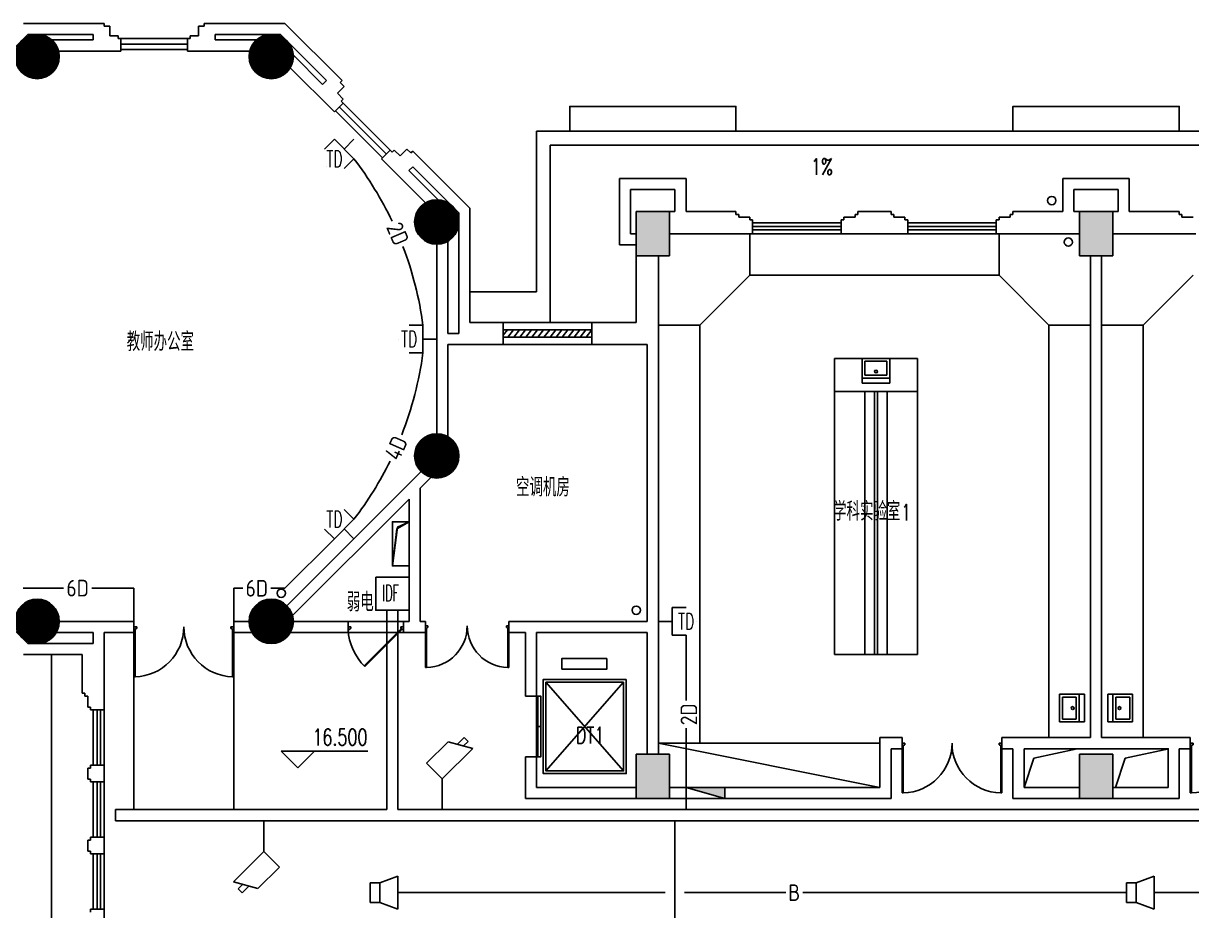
# Model space of a CAD drawing. Extents: x 190999 to 834799, y -200814 to 215286.
# Drawn here: x 328351 to 349437, y -54269 to -38244 of the extents above; entities that cross this region are included whole.
import ezdxf
from ezdxf.enums import TextEntityAlignment as Align

# ---------------------------------------------------------------- set-up
doc = ezdxf.new("R2010")
doc.units = 0
doc.header["$LTSCALE"] = 1000
doc.header["$MEASUREMENT"] = 0
for name, color, linetype in [('00-EQUIP', 3, 'Continuous'), ('00-SIG_TEXT', 7, 'Continuous'), ('00-WIRE-4', 6, 'Continuous'), ('A-墙线', 2, 'Continuous'), ('A-外包装修', 250, 'Continuous'), ('A-外窗', 145, 'Continuous'), ('A-家具', 250, 'Continuous'), ('A-门', 167, 'Continuous'), ('COLUMN', 2, 'Continuous'), ('DIM_ELEV', 3, 'Continuous'), ('EQUIP_消火栓', 6, 'Continuous'), ('PUB_HATCH', 250, 'Continuous'), ('PUB_TEXT', 7, 'Continuous'), ('STAIR', 5, 'Continuous'), ('WALL', 4, 'Continuous'), ('WINDOW', 7, 'Continuous'), ('屋面排水', 7, 'Continuous'), ('房间名称', 7, 'Continuous'), ('桥架', 1, 'Continuous'), ('洞口线', 177, 'Continuous'), ('电井开洞', 6, 'Continuous'), ('雨水管', 3, 'Continuous'), ('雨水管口', 1, 'Continuous')]:
    doc.layers.add(name, color=color, linetype=linetype)
doc.styles.add('-GBCBIGGBENOR', font='GBENOR.shx', dxfattribs={"bigfont": 'GBCBIG.shx'})
doc.styles.add('_COMPLEX', font='COMPLEX.shx', dxfattribs={"width": 0.5})
doc.styles.add('_TCH_DIM', font='SIMPLEX', dxfattribs={"bigfont": 'GBCBIG'})
doc.styles.get("Standard").update_dxf_attribs({"font": 'simhei.ttf'})
doc.styles.add('zz-1', font='arial.ttf', dxfattribs={"width": 0.8})

# ---------------------------------------------------------------- blocks, each defined once
blk = doc.blocks.new('m1800')
at = {"layer": 'A-墙线'}
for p, q in [((-900, -100), (-900, 100)), ((900, -100), (900, 100))]:
    blk.add_line(p, q, dxfattribs=at)
at = {"layer": 'A-门'}
for p, q in [((-900, 900), (-900, 0)), ((-900, 900), (-880, 900)), ((-880, 900), (-880, 50)), ((880, 900), (880, 50)), ((900, 900), (880, 900)), ((900, 900), (900, 0)), ((-900, 50), (-870, 50)), ((-900, 0), (-850, 0)), ((-870, 50), (-870, 30)), ((-870, 30), (-850, 30)), ((-850, 30), (-850, 0)), ((850, 30), (850, 0)), ((870, 30), (850, 30)), ((900, 0), (850, 0)), ((870, 50), (870, 30)), ((900, 50), (870, 50))]:
    blk.add_line(p, q, dxfattribs=at)
for centre, start, end in [((-900, 0), 0, 88.7267), ((900, 0), 91.2733, 180)]:
    blk.add_arc(centre, 900, start, end, dxfattribs=at)
blk = doc.blocks.new('$TwtSys$00000434')
for p, q in [((-0.5, 0.5), (-0.5, -0.5)), ((-0.5, -0.5), (0.5, 0.5)), ((0.5, 0.5), (-0.5, 0.5)), ((0.5, -0.5), (0.5, 0.5)), ((-0.5, -0.5), (0.5, -0.5))]:
    blk.add_line(p, q)
blk.add_solid([(0.5, -0.5), (0.5, 0.5), (-0.5, -0.5)])
blk = doc.blocks.new('bfm01')
at = {"layer": 'A-墙线'}
for p, q in [((-200, 0), (0, 0)), ((-200, -1000), (0, -1000))]:
    blk.add_line(p, q, dxfattribs=at)
at = {"layer": 'A-门'}
for p, q in [((-200, -1000), (-200, 0)), ((-100, 0), (-100, -50)), ((-70, -50), (-100, -50)), ((-50, -30), (-70, -30)), ((-70, -30), (-70, -50)), ((-64, -44), (-50, -30)), ((-64, -44), (603, -711)), ((-50, 0), (-50, -30)), ((-50, -30), (617, -697)), ((0, 0), (0, -1000)), ((-70, -950), (-100, -950)), ((-100, -1000), (-100, -950)), ((-50, -1000), (-100, -1000)), ((-70, -970), (-70, -950)), ((-50, -970), (-70, -970)), ((-50, -1000), (-50, -970))]:
    blk.add_line(p, q, dxfattribs=at)
blk.add_arc((-100, 0), 1000, 272.866, 315.8103, dxfattribs=at)
blk = doc.blocks.new('$WINLIB2D$00000039')
at = {"color": 0}
for p, q in [((0.5, 0.5), (-0.5, 0.5)), ((-0.5, 0.167), (0.5, 0.167)), ((-0.384, -0.167), (-0.448, 0.167)), ((-0.316, -0.167), (-0.38, 0.167)), ((-0.248, -0.167), (-0.312, 0.167)), ((-0.18, -0.167), (-0.244, 0.167)), ((-0.112, -0.167), (-0.176, 0.167)), ((-0.044, -0.167), (-0.108, 0.167)), ((0.024, -0.167), (-0.04, 0.167)), ((0.092, -0.167), (0.028, 0.167)), ((0.16, -0.167), (0.096, 0.167)), ((0.228, -0.167), (0.164, 0.167)), ((0.296, -0.167), (0.232, 0.167)), ((0.364, -0.167), (0.3, 0.167)), ((0.432, -0.167), (0.368, 0.167)), ((0.5, -0.167), (0.436, 0.167)), ((-0.452, -0.167), (-0.5, 0.084)), ((-0.5, -0.167), (0.5, -0.167)), ((0.5, -0.5), (-0.5, -0.5))]:
    blk.add_line(p, q, dxfattribs=at)
blk = doc.blocks.new('_YZH')
blk.add_circle((0, 0), 0.5)
at = {"layer": 'PUB_HATCH', "const_width": 0.5}
blk.add_lwpolyline([(-0.25, 0, 1), (0.25, 0, 1)], format="xyb", close=True, dxfattribs=at)
blk = doc.blocks.new('$plan$00001609')
at = {"linetype": 'Continuous'}
for p, q in [((0, -251), (0, 251)), ((0, 251), (450, 251)), ((93, -251), (93, 251)), ((450, 251), (450, -251)), ((146, -199), (146, 199)), ((146, 199), (397, 199)), ((397, 199), (397, -199)), ((146, -199), (397, -199)), ((0, -251), (450, -251))]:
    blk.add_line(p, q, dxfattribs=at)
blk.add_line((238, 2), (238, 0))
blk.add_arc((212, 0), 26, 4.716, 0, dxfattribs=at)
at = {"style": 'zz-1'}
for tag in ['YSIZE', 'XSIZE']:
    blk.add_attdef(tag, (0, 0), '', height=0.5, dxfattribs=at)
blk = doc.blocks.new('_LINKPT1')
at = {"color": 0}
blk.add_line((0, 0), (0, 0), dxfattribs=at)
blk = doc.blocks.new('IO37IMB6')
for p, q in [((-0.5, 0.499), (-0.5, 0.999)), ((0.5, 0.999), (0.5, 0.499)), ((0.5, 0.499), (-0.5, 0.499)), ((0, 0.5), (0, 0))]:
    blk.add_line(p, q)
at = {"xscale": 0.002, "yscale": 0.002, "zscale": 0.002}
for p in [(0, 1.384), (-0.5, 0.499), (0.5, 0.499), (0, 0)]:
    blk.add_blockref('_LINKPT1', p, dxfattribs=at)
at = {"style": '_COMPLEX', "width": 0.6, "flags": 8}
blk.add_attdef('$TEXT$', text='', height=0.6, dxfattribs=at).set_placement((0, 1), align=Align.MIDDLE_CENTER)
at = {"flags": 9}
blk.add_attdef('A', (0, 0), '', height=0.00002, dxfattribs=at)
blk = doc.blocks.new('_I71UQN')
for p, q in [((-0.837, 0.1), (-0.609, 0.1)), ((-0.837, -0.1), (-0.837, 0.1)), ((-0.78, 0.4), (-0.323, -0.4)), ((0.78, 0.4), (-0.78, 0.4)), ((0.78, 0.4), (0.78, -0.4)), ((-0.837, -0.1), (-0.494, -0.1)), ((0.78, -0.4), (-0.323, -0.4))]:
    blk.add_line(p, q)
at = {"xscale": 0.002, "yscale": 0.002, "zscale": 0.002}
for p in [(0, 0.4), (0.78, 0), (0, -0.4)]:
    blk.add_blockref('_LINKPT1', p, dxfattribs=at)
at = {"flags": 9}
blk.add_attdef('A', (0, 0), '', height=0.00002, dxfattribs=at)
blk = doc.blocks.new('OS28WV87')
for p, q in [((0.35, 0.35), (1, 0.6)), ((1, 0.6), (1, -0.6)), ((0, 0.35), (0, -0.35)), ((0, 0.35), (0.35, 0.35)), ((0.35, 0.35), (0.35, -0.35)), ((0.35, -0.35), (0, -0.35)), ((1, -0.6), (0.35, -0.35))]:
    blk.add_line(p, q)
at = {"xscale": 0.002, "yscale": 0.002, "zscale": 0.002}
for p in [(0, 0), (0.175, 0.35), (1, 0), (0.175, -0.35)]:
    blk.add_blockref('_LINKPT1', p, dxfattribs=at)
at = {"flags": 9}
blk.add_attdef('A', (0, 0), '', height=0.00002, dxfattribs=at)
blk = doc.blocks.new('A$C6FA94C0C')
at = {"layer": '00-EQUIP', "color": 1}
for p, q in [((80, 672), (0, 0)), ((300, 800), (80, 672))]:
    blk.add_line(p, q, dxfattribs=at)
blk.add_lwpolyline([(0, 0), (300, 0), (300, 800), (0, 800)], close=True, dxfattribs=at)

msp = doc.modelspace()

# ---------------------------------------------------------------- hatches: boundary and pattern name
at = {"layer": 'PUB_HATCH'}
for points in [[(340011.6, -42444.4), (340011.6, -41644.4), (339411.6, -41644.4), (339411.6, -42444.4)], [(348011.6, -42444.4), (348011.6, -41644.4), (347411.6, -41644.4), (347411.6, -42444.4)], [(340011.6, -52244.4), (340011.6, -51444.4), (339411.6, -51444.4), (339411.6, -52244.4)], [(348011.6, -52244.4), (348011.6, -51444.4), (347411.6, -51444.4), (347411.6, -52244.4)]]:
    msp.add_hatch(color=256, dxfattribs=at).paths.add_polyline_path(points)

# ---------------------------------------------------------------- linework, layer by layer
at = {"layer": '00-EQUIP'}
msp.add_lwpolyline([(334711.6, -48244.4), (335311.6, -48244.4), (335311.6, -48844.4), (334711.6, -48844.4)], close=True, dxfattribs=at)
at = {"layer": '00-WIRE-4'}
for p, q in [((333070.9, -48447.1), (333964.7, -47553.4)), ((328349.5, -48444.4), (329076.1, -48444.4)), ((329585.3, -48444.4), (330347.2, -48444.4)), ((330347.2, -52444.4), (330347.2, -48444.4)), ((332147.2, -52444.4), (332147.2, -48447.1)), ((332309.6, -48447.1), (332147.2, -48447.1)), ((333070.9, -48447.1), (332818.8, -48447.1)), ((340311.1, -49294.4), (340311.1, -50473.5)), ((340311.1, -50974.1), (340311.1, -52444.4)), ((335912.1, -51890.5), (335912.1, -52444.4)), ((332692.6, -53198.3), (332692.6, -52644.4)), ((340111.1, -57098.8), (340111.1, -52644.4)), ((339936.1, -53944.4), (335111.6, -53944.4)), ((342111.6, -53944.4), (340286.1, -53944.4)), ((348261.6, -53944.4), (342416.6, -53944.4)), ((358012.6, -53944.4), (348761.6, -53944.4))]:
    msp.add_line(p, q, dxfattribs=at)
for centre, start, end in [((329283.2, -44538.2), 25.43336, 37.38081), ((329283.2, -44538.2), 7.64205, 20.90923), ((329283.2, -43353), 338.50735, 352.35795), ((329283.2, -43353), 322.61919, 333.81483)]:
    msp.add_arc(centre, 6336.4, start, end, dxfattribs=at)
at = {"layer": 'A-墙线'}
for p, q in [((328350.8, -38244.4), (329811.8, -38244.4)), ((329811.8, -38244.4), (329811.8, -38294.4)), ((329811.8, -38294.4), (329911.8, -38294.4)), ((329911.8, -38294.4), (329911.8, -38469.4)), ((331611.8, -38294.4), (331511.8, -38294.4)), ((331511.8, -38294.4), (331511.8, -38469.4)), ((333072.9, -38244.4), (331611.8, -38244.4)), ((331611.8, -38244.4), (331611.8, -38294.4)), ((333072.9, -38244.4), (334106, -39277.5)), ((328433.7, -38444.4), (327600.6, -39277.5)), ((328433.7, -38444.4), (329611.8, -38444.4)), ((328863.9, -38544.4), (329611.8, -38544.4)), ((329611.8, -38444.4), (329611.8, -38544.4)), ((329911.8, -38469.4), (330061.8, -38469.4)), ((330061.8, -38469.4), (330061.8, -38519.4)), ((330061.8, -38519.4), (330111.8, -38519.4)), ((330111.8, -38519.4), (330111.8, -38744.4)), ((331361.8, -38519.4), (331311.8, -38519.4)), ((331311.8, -38519.4), (331311.8, -38744.4)), ((331511.8, -38469.4), (331361.8, -38469.4)), ((331361.8, -38469.4), (331361.8, -38519.4)), ((332990, -38444.4), (331811.8, -38444.4)), ((331811.8, -38444.4), (331811.8, -38544.4)), ((332559.8, -38544.4), (331811.8, -38544.4)), ((332990, -38444.4), (333823.1, -39277.5)), ((328986.7, -38744.4), (330111.8, -38744.4)), ((332437, -38744.4), (331311.8, -38744.4)), ((333223.6, -38819.4), (333752.4, -39348.2)), ((333168.9, -39047.6), (333964.5, -39843.2)), ((333823.1, -39277.5), (333752.4, -39348.2)), ((334141.3, -39383.6), (334017.6, -39507.3)), ((334106, -39277.5), (334070.6, -39312.9)), ((334070.6, -39312.9), (334141.3, -39383.6)), ((334017.6, -39507.3), (334123.6, -39613.4)), ((334123.6, -39613.4), (334088.3, -39648.7)), ((334123.6, -39684.1), (333964.5, -39843.2)), ((334088.3, -39648.7), (334123.6, -39684.1)), ((334972.2, -40532.6), (334813.1, -40691.7)), ((335608.7, -41487.3), (334813.1, -40691.7)), ((335007.5, -40568), (334972.2, -40532.6)), ((335042.9, -40532.6), (335007.5, -40568)), ((335148.9, -40638.7), (335042.9, -40532.6)), ((335272.7, -40514.9), (335148.9, -40638.7)), ((335343.4, -40585.7), (335272.7, -40514.9)), ((335378.8, -40550.3), (335343.4, -40585.7)), ((336411.8, -41583.4), (335378.8, -40550.3)), ((335378.8, -40833.1), (335308, -40903.9)), ((335836.9, -41432.7), (335308, -40903.9)), ((336211.8, -41666.2), (335378.8, -40833.1)), ((340311.6, -41044.4), (339111.6, -41044.4)), ((339111.6, -42244.4), (339111.6, -41044.4)), ((340311.6, -41644.4), (340311.6, -41044.4)), ((347111.6, -41044.4), (348311.6, -41044.4)), ((347111.6, -41644.4), (347111.6, -41044.4)), ((348311.6, -41644.4), (348311.6, -41044.4)), ((340111.6, -41244.4), (339311.6, -41244.4)), ((339311.6, -42044.4), (339311.6, -41244.4)), ((340111.6, -41644.4), (340111.6, -41244.4)), ((347311.6, -41244.4), (348111.6, -41244.4)), ((347311.6, -41644.4), (347311.6, -41244.4)), ((348111.6, -41644.4), (348111.6, -41244.4)), ((336211.8, -41666.2), (336211.8, -43844.4)), ((336411.8, -41583.4), (336411.8, -43644.4)), ((340011.6, -41644.4), (340111.6, -41644.4)), ((340311.6, -41644.4), (341211.6, -41644.4)), ((341211.6, -41644.4), (341211.6, -41694.4)), ((341211.6, -41694.4), (341261.6, -41694.4)), ((341261.6, -41694.4), (341261.6, -41744.4)), ((341261.6, -41744.4), (341461.6, -41744.4)), ((341461.6, -41744.4), (341461.6, -41794.4)), ((343161.6, -41744.4), (343161.6, -41794.4)), ((343361.6, -41744.4), (343161.6, -41744.4)), ((343361.6, -41694.4), (343361.6, -41744.4)), ((343411.6, -41694.4), (343361.6, -41694.4)), ((343411.6, -41644.4), (344011.6, -41644.4)), ((343411.6, -41644.4), (343411.6, -41694.4)), ((344011.6, -41644.4), (344011.6, -41694.4)), ((344011.6, -41694.4), (344061.6, -41694.4)), ((344061.6, -41694.4), (344061.6, -41744.4)), ((344061.6, -41744.4), (344261.6, -41744.4)), ((344261.6, -41744.4), (344261.6, -41794.4)), ((345961.6, -41744.4), (345961.6, -41794.4)), ((346161.6, -41744.4), (345961.6, -41744.4)), ((346161.6, -41694.4), (346161.6, -41744.4)), ((346211.6, -41694.4), (346161.6, -41694.4)), ((346211.6, -41644.4), (347111.6, -41644.4)), ((346211.6, -41644.4), (346211.6, -41694.4)), ((347311.6, -41644.4), (347411.6, -41644.4)), ((348111.6, -41644.4), (348011.6, -41644.4)), ((349211.6, -41644.4), (348311.6, -41644.4)), ((349211.6, -41644.4), (349211.6, -41694.4)), ((349211.6, -41694.4), (349261.6, -41694.4)), ((349261.6, -41694.4), (349261.6, -41744.4)), ((349261.6, -41744.4), (349461.6, -41744.4)), ((341461.6, -41794.4), (341511.6, -41794.4)), ((341511.6, -41794.4), (341511.6, -42044.4)), ((343161.6, -41794.4), (343111.6, -41794.4)), ((343111.6, -41794.4), (343111.6, -42044.4)), ((344261.6, -41794.4), (344311.6, -41794.4)), ((344311.6, -41794.4), (344311.6, -42044.4)), ((345961.6, -41794.4), (345911.6, -41794.4)), ((345911.6, -41794.4), (345911.6, -42044.4)), ((339411.6, -42044.4), (339311.6, -42044.4)), ((340011.6, -42044.4), (341511.6, -42044.4)), ((343111.6, -42044.4), (344311.6, -42044.4)), ((345911.6, -42044.4), (347411.6, -42044.4)), ((349511.6, -42044.4), (348011.6, -42044.4)), ((335811.8, -42231.9), (335811.8, -45656.9)), ((336011.8, -42178.3), (336011.8, -43844.4)), ((339411.6, -42244.4), (339111.6, -42244.4)), ((339411.6, -43644.4), (339411.6, -42444.4)), ((339811.6, -51444.4), (339811.6, -42444.4)), ((347611.6, -51144.4), (347611.6, -42444.4)), ((347811.6, -51144.4), (347811.6, -42444.4)), ((336011.8, -43844.4), (336211.8, -43844.4)), ((336011.8, -43844.4), (336211.8, -43844.4)), ((336011.8, -44044.4), (336011.8, -45710.5)), ((339611.6, -49044.4), (339611.6, -44044.4)), ((333107, -48761.5), (335529.4, -46339.2)), ((335511.6, -46639.7), (335711.6, -46439.7)), ((335511.6, -46639.7), (335511.6, -49044.4)), ((333210.6, -48940.8), (335311.6, -46839.7)), ((335311.6, -46839.7), (335311.6, -49044.4)), ((328433.7, -49444.4), (327600.6, -48611.3)), ((330347.2, -49044.4), (328999.1, -49044.4)), ((330347.2, -49044.4), (330347.2, -49244.4)), ((332147.2, -49044.4), (332424.2, -49044.4)), ((333224.2, -49044.4), (334211.6, -49044.4)), ((334211.6, -49044.4), (334211.6, -49244.4)), ((335211.6, -49044.4), (335311.6, -49044.4)), ((335211.6, -49044.4), (335211.6, -49244.4)), ((335511.6, -49044.4), (335611.6, -49044.4)), ((335611.6, -49044.4), (335611.6, -49244.4)), ((337111.6, -49044.4), (339611.6, -49044.4)), ((329611.6, -49244.4), (328945.8, -49244.4)), ((329611.6, -49244.4), (329611.6, -49444.4)), ((329811.6, -49244.4), (329811.6, -50644.4)), ((329811.6, -49244.4), (330347.2, -49244.4)), ((332147.2, -49244.4), (332477.8, -49244.4)), ((333170.6, -49244.4), (334211.6, -49244.4)), ((335211.6, -49244.4), (335611.6, -49244.4)), ((337111.6, -49244.4), (337411.6, -49244.4)), ((337411.6, -49244.4), (337411.6, -50394.4)), ((337611.6, -49244.4), (339611.6, -49244.4)), ((337611.6, -49244.4), (337611.6, -50394.4)), ((339611.6, -51444.4), (339611.6, -49244.4)), ((328433.7, -49444.4), (329611.6, -49444.4)), ((328350.8, -49644.4), (329411.6, -49644.4)), ((329411.6, -49644.4), (329411.6, -50344.4)), ((329411.6, -50344.4), (329461.6, -50344.4)), ((329461.6, -50344.4), (329461.6, -50394.4)), ((329461.6, -50394.4), (329511.6, -50394.4)), ((329511.6, -50394.4), (329511.6, -50594.4)), ((337611.6, -50394.4), (337411.6, -50394.4)), ((329511.6, -50594.4), (329561.6, -50594.4)), ((329561.6, -50594.4), (329561.6, -50644.4)), ((329561.6, -50644.4), (329811.6, -50644.4)), ((344211.6, -51144.4), (343811.6, -51144.4)), ((343811.6, -51144.4), (343811.6, -52044.4)), ((347611.6, -51144.4), (346011.6, -51144.4)), ((347811.6, -51144.4), (349411.6, -51144.4)), ((344211.6, -51344.4), (344011.6, -51344.4)), ((344011.6, -51344.4), (344011.6, -52244.4)), ((346211.6, -51344.4), (346011.6, -51344.4)), ((346211.6, -51344.4), (346211.6, -52244.4)), ((346411.6, -51344.4), (349011.6, -51344.4)), ((346411.6, -51344.4), (346411.6, -52044.4)), ((349011.6, -51344.4), (349011.6, -52044.4)), ((349211.6, -51344.4), (349411.6, -51344.4)), ((349211.6, -51344.4), (349211.6, -52244.4)), ((329561.6, -51694.4), (329561.6, -51644.4)), ((329561.6, -51644.4), (329811.6, -51644.4)), ((329811.6, -51944.4), (329811.6, -51644.4)), ((337611.6, -51494.4), (337411.6, -51494.4)), ((337411.6, -51494.4), (337411.6, -52244.4)), ((337611.6, -51494.4), (337611.6, -52044.4)), ((329511.6, -51894.4), (329511.6, -51694.4)), ((329511.6, -51694.4), (329561.6, -51694.4)), ((329511.6, -51894.4), (329561.6, -51894.4)), ((329561.6, -51894.4), (329561.6, -51944.4)), ((329561.6, -51944.4), (329811.6, -51944.4)), ((337611.6, -52044.4), (339411.6, -52044.4)), ((340011.6, -52044.4), (343811.6, -52044.4)), ((347411.6, -52044.4), (346411.6, -52044.4)), ((348011.6, -52044.4), (349011.6, -52044.4)), ((337411.6, -52244.4), (339411.6, -52244.4)), ((340011.6, -52244.4), (344011.6, -52244.4)), ((347411.6, -52244.4), (346211.6, -52244.4)), ((348011.6, -52244.4), (349211.6, -52244.4)), ((329511.6, -53194.4), (329511.6, -52994.4)), ((329511.6, -52994.4), (329561.6, -52994.4)), ((329561.6, -52994.4), (329561.6, -52944.4)), ((329561.6, -52944.4), (329811.6, -52944.4)), ((329811.6, -53244.4), (329811.6, -52944.4)), ((329511.6, -53194.4), (329561.6, -53194.4)), ((329561.6, -53194.4), (329561.6, -53244.4)), ((329561.6, -53244.4), (329811.6, -53244.4)), ((329561.6, -54294.4), (329561.6, -54244.4)), ((329561.6, -54244.4), (329811.6, -54244.4)), ((329811.6, -54244.4), (329811.6, -55644.4))]:
    msp.add_line(p, q, dxfattribs=at)
at = {"layer": 'A-外包装修'}
for p, q in [((337611.6, -43094.4), (337611.6, -40194.2)), ((337611.6, -40194.2), (403711.6, -40194.2)), ((337861.6, -43644.4), (337861.6, -40444.2)), ((337861.6, -40444.2), (403711.6, -40444.2)), ((336412.8, -43094.4), (337611.6, -43094.4)), ((328861.6, -49644.4), (328861.6, -64794.4))]:
    msp.add_line(p, q, dxfattribs=at)
for points in [[(341212, -40194.2), (341212, -39744.1), (338211.3, -39744.1), (338211.3, -40194.2)], [(349212, -40194.2), (349212, -39744.1), (346211.3, -39744.1), (346211.3, -40194.2)]]:
    msp.add_lwpolyline(points, dxfattribs=at)
at = {"layer": 'A-外窗'}
for p, q in [((331311.8, -38519.4), (330111.8, -38519.4)), ((331311.8, -38619.4), (330111.8, -38619.4)), ((331311.8, -38719.4), (330111.8, -38719.4)), ((334830.7, -40674), (333982.2, -39825.5)), ((334901.5, -40603.3), (334052.9, -39754.8)), ((334972.2, -40532.6), (334123.6, -39684.1)), ((341511.6, -41844.4), (343111.6, -41844.4)), ((341511.6, -41914.4), (343111.6, -41914.4)), ((345911.6, -41844.4), (344311.6, -41844.4)), ((345911.6, -41914.4), (344311.6, -41914.4)), ((341511.6, -41974.4), (343111.6, -41974.4)), ((341511.6, -42044.4), (343111.6, -42044.4)), ((345911.6, -41974.4), (344311.6, -41974.4)), ((345911.6, -42044.4), (344311.6, -42044.4)), ((329611.6, -51644.4), (329611.6, -50644.4)), ((329681.6, -51644.4), (329681.6, -50644.4)), ((329741.6, -51644.4), (329741.6, -50644.4)), ((329811.6, -51644.4), (329811.6, -50644.4)), ((329611.6, -52944.4), (329611.6, -51944.4)), ((329681.6, -52944.4), (329681.6, -51944.4)), ((329741.6, -52944.4), (329741.6, -51944.4)), ((329811.6, -52944.4), (329811.6, -51944.4)), ((329611.6, -54244.4), (329611.6, -53244.4)), ((329681.6, -54244.4), (329681.6, -53244.4)), ((329741.6, -54244.4), (329741.6, -53244.4)), ((329811.6, -54244.4), (329811.6, -53244.4))]:
    msp.add_line(p, q, dxfattribs=at)
at = {"layer": 'A-家具'}
for p, q in [((341461.6, -42794.4), (341461.6, -42044.4)), ((345961.6, -42794.4), (345961.6, -42044.4)), ((341461.6, -42794.4), (340561.6, -43694.4)), ((345961.6, -42794.4), (341461.6, -42794.4)), ((345961.6, -42794.4), (346861.6, -43694.4)), ((349461.6, -42794.4), (348561.6, -43694.4)), ((340561.6, -43694.4), (339811.6, -43694.4)), ((340561.6, -51244.4), (340561.6, -43694.4)), ((346861.6, -51144.4), (346861.6, -43694.4)), ((346861.6, -43694.4), (347611.6, -43694.4)), ((348561.6, -43694.4), (347811.6, -43694.4)), ((348561.6, -51144.4), (348561.6, -43694.4)), ((342989.3, -49644.4), (342989.3, -44294.4)), ((342989.3, -44294.4), (344489.3, -44294.4)), ((344489.3, -49644.4), (344489.3, -44294.4)), ((342989.3, -44894.4), (344489.3, -44894.4)), ((343539.3, -49644.4), (343539.3, -44894.4)), ((343714.3, -49644.4), (343714.3, -44894.4)), ((343764.3, -49644.4), (343764.3, -44894.4)), ((343939.3, -49644.4), (343939.3, -44894.4)), ((344489.3, -49644.4), (342989.3, -49644.4)), ((343811.6, -51244.4), (339811.6, -51244.4)), ((343811.6, -52044.4), (339811.6, -51244.4))]:
    msp.add_line(p, q, dxfattribs=at)
at = {"layer": 'A-门'}
msp.add_line((337611.6, -50394.4), (337611.6, -51494.4), dxfattribs=at)
for points in [[(337634.1, -50944.4), (337634.1, -50394.4), (337689.3, -50394.4), (337689.3, -50944.4)], [(337634.1, -50944.4), (337634.1, -51494.4), (337689.3, -51494.4), (337689.3, -50944.4)]]:
    msp.add_lwpolyline(points, close=True, dxfattribs=at)
at = {"layer": 'COLUMN'}
for p, q in [((340011.6, -41644.4), (339411.6, -41644.4)), ((339411.6, -41644.4), (339411.6, -42444.4)), ((340011.6, -42444.4), (340011.6, -41644.4)), ((348011.6, -41644.4), (347411.6, -41644.4)), ((347411.6, -41644.4), (347411.6, -42444.4)), ((348011.6, -42444.4), (348011.6, -41644.4)), ((339411.6, -42444.4), (340011.6, -42444.4)), ((347411.6, -42444.4), (348011.6, -42444.4)), ((340011.6, -51444.4), (339411.6, -51444.4)), ((339411.6, -51444.4), (339411.6, -52244.4)), ((340011.6, -52244.4), (340011.6, -51444.4)), ((348011.6, -51444.4), (347411.6, -51444.4)), ((347411.6, -51444.4), (347411.6, -52244.4)), ((348011.6, -52244.4), (348011.6, -51444.4)), ((339411.6, -52244.4), (340011.6, -52244.4)), ((347411.6, -52244.4), (348011.6, -52244.4))]:
    msp.add_line(p, q, dxfattribs=at)
at = {"layer": 'DIM_ELEV'}
for p, q in [((333304.9, -51689.1), (333004.9, -51389.1)), ((333004.9, -51389.1), (334569.9, -51389.1)), ((333304.9, -51689.1), (333604.9, -51389.1))]:
    msp.add_line(p, q, dxfattribs=at)
at = {"layer": 'STAIR'}
for p, q in [((339182.7, -50144.4), (337782.7, -51744.4)), ((337782.7, -50144.4), (339182.7, -51744.4))]:
    msp.add_line(p, q, dxfattribs=at)
for points in [[(338069.4, -49909.5), (338878.8, -49909.5), (338878.8, -49716.4), (338069.4, -49716.4)], [(339232.7, -50094.4), (337732.7, -50094.4), (337732.7, -51794.4), (339232.7, -51794.4)], [(339182.7, -50144.4), (337782.7, -50144.4), (337782.7, -51744.4), (339182.7, -51744.4)]]:
    msp.add_lwpolyline(points, close=True, dxfattribs=at)
at = {"layer": 'WALL'}
for p, q in [((336411.8, -43644.4), (337011.6, -43644.4)), ((337011.6, -43644.4), (337011.6, -44044.4)), ((338611.6, -43644.4), (339411.6, -43644.4)), ((338611.6, -43644.4), (338611.6, -44044.4)), ((336011.8, -44044.4), (337011.6, -44044.4)), ((338611.6, -44044.4), (339611.6, -44044.4))]:
    msp.add_line(p, q, dxfattribs=at)
at = {"layer": '屋面排水'}
msp.add_lwpolyline([(343115, -40834.2, 0, 0, 0), (344507.3, -40834.2, 80, 0, 0), (344807.3, -40834.2, 0, 0, 0)], format="xyseb", dxfattribs=at)
at = {"layer": '桥架'}
for p, q in [((334911.6, -48844.4), (334911.6, -52444.4)), ((334911.6, -48844.4), (335111.6, -48844.4)), ((335111.6, -48844.4), (335111.6, -52444.4)), ((330011.6, -52444.4), (334911.6, -52444.4)), ((330011.6, -52644.4), (330011.6, -52444.4)), ((335111.6, -52444.4), (402711.6, -52444.4)), ((330011.6, -52644.4), (402711.6, -52644.4))]:
    msp.add_line(p, q, dxfattribs=at)
at = {"layer": '洞口线', "ltscale": 2}
for points in [[(346411.6, -52044.4), (346589.5, -51517.9), (347372.7, -51344.4)], [(348061.6, -52044.4), (348239.5, -51517.9), (349022.7, -51344.4)]]:
    msp.add_lwpolyline(points, dxfattribs=at)
at = {"layer": '电井开洞', "color": 4}
msp.add_lwpolyline([(335311.6, -47244.4), (335011.6, -47244.4), (335011.6, -48044.4), (335311.6, -48044.4)], close=True, dxfattribs=at)
at = {"layer": '电井开洞'}
msp.add_lwpolyline([(335311.6, -47244.4), (335106.3, -47343), (335011.6, -48044.4)], dxfattribs=at)
at = {"layer": '雨水管'}
for centre in [(347211.6, -42194.4), (333004.6, -48537.3), (339411.6, -48844.4)]:
    msp.add_circle(centre, 75, dxfattribs=at)
at = {"layer": '雨水管口'}
msp.add_circle((346911.6, -41444.4), 75, dxfattribs=at)

# ---------------------------------------------------------------- block references
at = {"layer": '00-EQUIP'}
ref = msp.add_blockref('IO37IMB6', (334317.9, -40338.2), dxfattribs=dict(at, xscale=-499.9999999999999, yscale=500, zscale=500, rotation=134.9999999999999))
ref.add_attrib('$TEXT$', 'TD', dxfattribs={"layer": '0', "height": 300, "style": '_COMPLEX', "width": 0.6, "flags": 8}).set_placement((333964.3, -40691.7), align=Align.MIDDLE_CENTER)
ref = msp.add_blockref('IO37IMB6', (335812.8, -43945.6), dxfattribs=dict(at, xscale=-500, yscale=500, zscale=500, rotation=90))
ref.add_attrib('$TEXT$', 'TD', dxfattribs={"layer": '0', "height": 300, "style": '_COMPLEX', "width": 0.6, "flags": 8}).set_placement((335312.8, -43945.6), align=Align.MIDDLE_CENTER)
ref = msp.add_blockref('IO37IMB6', (334317.9, -47553.1), dxfattribs=dict(at, xscale=500, yscale=500, zscale=500, rotation=45.00000000000009))
ref.add_attrib('$TEXT$', 'TD', dxfattribs={"layer": '0', "height": 300, "style": '_COMPLEX', "width": 0.6, "flags": 8}).set_placement((333964.3, -47199.5), align=Align.MIDDLE_CENTER)
msp.add_blockref('A$C6FA94C0C', (335011.6, -48044.4), dxfattribs=at)
ref = msp.add_blockref('IO37IMB6', (339811.6, -49044.4), dxfattribs=dict(at, xscale=500, yscale=500, zscale=500, rotation=270))
ref.add_attrib('$TEXT$', 'TD', dxfattribs={"layer": '0', "height": 300, "style": '_COMPLEX', "width": 0.6, "flags": 8}).set_placement((340311.6, -49044.4), align=Align.MIDDLE_CENTER)
at = {"layer": '00-EQUIP', "yscale": 500, "zscale": 500}
for p, xscale, rotation in [((336046.5, -51473.3), 499.9999999999999, 225.0000000000001), ((332558.2, -53615.5), 500, 45)]:
    msp.add_blockref('_I71UQN', p, dxfattribs=dict(at, xscale=xscale, rotation=rotation))
at = {"layer": '00-EQUIP', "xscale": 500, "yscale": 500, "zscale": 500}
for p in [(334611.6, -53944.4), (348261.6, -53944.4)]:
    msp.add_blockref('OS28WV87', p, dxfattribs=at)
at = {"layer": 'A-家具'}
for p, rotation in [((343739.3, -44744.4), 90.00000000000001), ((347501.4, -50610.7), 180)]:
    msp.add_blockref('$plan$00001609', p, dxfattribs=dict(at, rotation=rotation))
at = {"layer": 'A-家具', "yscale": -1}
msp.add_blockref('$plan$00001609', (347921.9, -50610.7), dxfattribs=at)
at = {"layer": 'A-门', "xscale": -1, "rotation": 180}
for p in [(331247.2, -49144.4), (331247.2, -49144.4), (350311.6, -51244.4)]:
    msp.add_blockref('m1800', p, dxfattribs=at)
at = {"layer": 'A-门'}
for name, p, rotation in [('bfm01', (335211.6, -49244.4), 270), ('m1800', (345111.6, -51244.4), 180)]:
    msp.add_blockref(name, p, dxfattribs=dict(at, rotation=rotation))
at = {"layer": 'A-门', "xscale": -0.8333333332557231, "yscale": 0.8333333332557231, "zscale": 0.8333333333333334, "rotation": 180}
msp.add_blockref('m1800', (336361.6, -49127.7), dxfattribs=at)
at = {"layer": 'COLUMN', "xscale": 800, "yscale": 800, "zscale": 800}
for p in [(328599.4, -38844.4), (332824.3, -38844.4), (335811.8, -41831.9), (335811.8, -46056.9), (328599.4, -49044.4), (332824.3, -49044.4)]:
    msp.add_blockref('_YZH', p, dxfattribs=at)
at = {"layer": 'EQUIP_消火栓', "xscale": -700, "yscale": 200, "zscale": 700, "rotation": 180}
msp.add_blockref('$TwtSys$00000434', (340661.6, -52144.4), dxfattribs=at)
at = {"layer": 'WINDOW', "xscale": 1600, "yscale": -400, "zscale": 1600}
msp.add_blockref('$WINLIB2D$00000039', (337811.6, -43844.4), dxfattribs=at)

# ---------------------------------------------------------------- texts
at = {"layer": '00-EQUIP', "style": '_COMPLEX', "width": 0.5}
msp.add_text('IDF', height=300, dxfattribs=at).set_placement((334827.8, -48682.7))
at = {"layer": '00-SIG_TEXT', "style": '-GBCBIGGBENOR'}
for s, rotation, p in [('2D', 293.1713, (335108.5, -42045)), ('4D', 66.16109, (335079, -45913.9)), ('2D', 90, (340361.6, -50723.8))]:
    msp.add_text(s, height=300, rotation=rotation, dxfattribs=at).set_placement(p, align=Align.MIDDLE_CENTER)
for s, p in [('6D', (329330.7, -48444.4)), ('6D', (332564.2, -48447.1)), ('B', (342264.1, -53944.4))]:
    msp.add_text(s, height=300, dxfattribs=at).set_placement(p, align=Align.MIDDLE_CENTER)
at = {"layer": 'PUB_TEXT', "style": '_TCH_DIM', "width": 0.705882}
for s, p in [('1%', (342565.2, -40983)), ('16.500', (333569.9, -51284.2))]:
    msp.add_text(s, height=297.5, dxfattribs=at).set_placement(p)
at = {"layer": '房间名称', "style": '_TCH_DIM'}
for s, p in [('教师办公室', (330215.8, -44162.1)), ('空调机房', (337242.7, -46789.3)), ('学科实验室', (342965, -47226.1)), ('弱电', (334188, -48864.5))]:
    msp.add_text(s, height=337.59, dxfattribs=at).set_placement(p)
at = {"layer": '房间名称', "style": '_TCH_DIM', "width": 0.705882}
for s, p in [('1', (344193.7, -47226.1)), ('DT1', (338324, -51250.7))]:
    msp.add_text(s, height=297.5, dxfattribs=at).set_placement(p)

doc.saveas('drawing.dxf')
